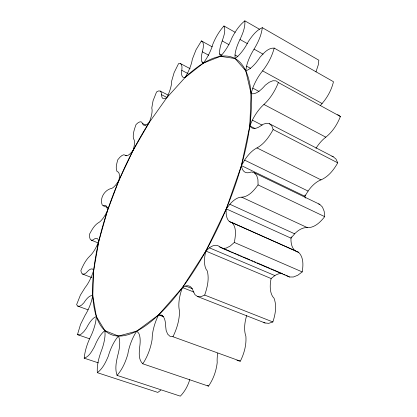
<?xml version="1.0" encoding="UTF-8"?>
<svg xmlns="http://www.w3.org/2000/svg" width="417" height="417" viewBox="0 0 417 417"><rect width="100%" height="100%" fill="white"/><g stroke="black" fill="none" stroke-linecap="round" stroke-linejoin="round"><path stroke-width="0.63" d="M246.723 315.419A26.047 13.417 -69.6 0 0 245.874 336.175C246.546 344.833 244.216 353.449 240.348 361.148L172.956 336.733L169.938 336.264L167.618 334.095L166.138 330.4L165.575 325.469A26.094 10.519 -70.5 0 0 161.4 315.148L158.627 314.866L182.443 287.548L205.852 251.05L226.269 208.881L241.412 165.601L249.814 125.877L251.076 93.486L252.91 87.69A26.089 10.514 -61.5 0 1 262.595 70.869C267.907 64.129 271.993 56.399 274.198 48.091L333.47 81.711C331.588 89.806 327.512 97.27 322.08 103.525A25.103 12.072 -60.3 0 0 320.501 105.365M315.971 148.353A25.838 13.063 -61.5 0 1 325.818 137.177C332.521 131.829 337.301 124.438 340.397 116.505L278.374 82.576L276.038 80.846L272.916 80.742L269.241 82.243L265.264 85.209A25.546 10.003 -61.3 0 1 251.076 93.486L245.754 70.76L235.042 58.505L220.431 56.342L203.371 63.139L185.153 77.426L183.308 77.374A20.365 6.443 -62.8 0 1 181.802 70.343L182.015 67.022L181.515 64.703L180.347 63.525L178.601 63.556L174.124 72.6L171.658 81.08A19.218 5.869 -64 0 1 166.831 97.677L149.25 122.452L133.091 150.407L118.939 180.358L107.315 211.127L98.735 241.532L93.71 270.268L92.767 295.862L91.531 300.819A20.37 6.448 -69.2 0 1 85.141 315.184L80.538 324.4L77.473 334.627L89.676 338.828M172.956 336.733C176.881 328.742 179.545 319.995 179.518 311.03A27.126 11.733 -68.8 0 1 182.443 287.548L185.925 285.932A26.896 11.415 -69.6 0 1 193.222 291.191L194.958 294.657L197.559 296.55L200.879 296.706L204.69 295.069C207.327 287.37 209.407 278.942 207.254 270.868A27.449 12.176 -67 0 1 205.852 251.05L209.73 247.583A27.381 12.051 -68 0 1 219.665 246.874L222.501 248.386L289.481 276.992L293.412 276.992L297.759 275.267L302.21 271.91C303.284 265.29 303.769 257.263 298.489 252.228A26.334 13.912 -64.7 0 1 290.977 238.143L226.269 208.881L230.142 203.903A27.543 12.286 -66 0 1 241.771 197.205C249.064 196.662 253.979 190.303 258.081 184.924L257.92 179.508L256.648 175.38L254.375 172.81L251.284 171.94A27.126 11.728 -63.2 0 1 241.412 165.601L244.878 159.69A27.381 12.051 -64 0 1 256.981 147.92C264.321 143.881 269.2 136.719 273.161 129.551L271.801 125.851L269.445 123.724L266.281 123.265L262.543 124.48A26.479 10.951 -61.9 0 1 249.814 125.877L252.561 119.705A26.891 11.41 -62.4 0 1 263.93 104.474C270.435 98.469 275.095 90.744 278.374 82.576M98.292 362.847L84.198 358.167C84.901 350.859 87.169 343.785 90.353 337.197A21.403 7.016 -69.9 0 0 95.764 321.387L96.39 316.623L92.767 295.867A20.871 6.719 -69.5 0 0 83.906 302.794L81.539 305.155L79.444 306.281L77.765 306.114L76.603 304.686L80.398 295.116L85.131 287.532A19.536 6.02 -68.4 0 0 92.006 275.152L93.71 270.273A19.943 6.229 -68.8 0 0 86.309 272.812L84.26 274.068L82.602 274.089L81.445 272.895L80.867 270.581C83.072 265.389 85.621 260.156 89.723 256.184A18.927 5.723 -67.6 0 0 96.687 246.134L98.73 241.537A19.224 5.869 -68 0 0 93.043 239.994L91.375 240.202L90.197 239.222L89.582 237.148L89.556 234.125C91.834 229.944 94.159 225.383 98.318 222.782A18.556 5.551 -66.8 0 0 105.042 215.276L107.315 211.132A18.739 5.64 -67.2 0 0 103.505 205.852L102.274 205.075C99.564 198.716 104.099 190.819 110.338 188.719A18.437 5.494 -66 0 0 116.541 183.913L118.939 180.363A18.494 5.525 -66.4 0 0 117.135 171.684C115.181 167.994 116.843 163.646 117.703 159.873L119.987 157.162L122.098 155.411L123.891 154.749L126.419 155.77M222.501 248.386L226.05 248.146L230.085 246.134L234.318 242.454C235.496 235.986 236.924 228.099 232.175 222.688A27.449 12.176 -65 0 1 226.269 208.881M315.971 71.865L318.26 64.948L318.849 60.22L262.309 27.663C261.407 35.382 258.05 42.55 254.057 49.133A25.03 9.523 -61.1 0 0 246.624 65.818L245.749 70.754A24.41 9.028 -61.1 0 0 260.046 57.186C263.779 53.105 268.11 47.778 274.198 48.091M305.108 195L304.89 196.277A26.047 13.417 -62.4 0 0 305.395 198.101M235.219 32.328L223.955 25.984C219.17 31.27 215.563 37.525 212.868 44.103A20.866 6.719 -62.5 0 1 203.371 63.139L201.979 61.888A21.397 7.011 -62.1 0 1 202.37 51.823L203.256 47.647L203.381 44.306L202.751 42.018L201.406 40.929L196.032 49.821L192.331 59.204A19.938 6.229 -63.2 0 1 185.153 77.426L166.826 97.687L164.673 98.709A19.531 6.015 -63.6 0 1 161.577 94.753L161.197 92.355L160.17 91.057L158.585 90.927L156.557 91.954L153.055 100.763L151.772 108.06A18.734 5.64 -64.8 0 1 149.25 122.442A151.319 54.908 -66 0 0 109.369 333.741A151.319 54.908 -66 0 0 240.218 169.677A151.319 54.908 -66 0 0 185.148 77.442M197.559 296.55L265.014 322.982L268.725 323.337L272.864 321.955C275.371 314.376 276.924 305.922 274.052 298.223A26.339 13.912 -67.3 0 1 271.118 278.535L205.852 251.05M189.798 379.553C187.942 385.694 184.84 391.547 180.321 396.15L117.057 375.368C114.764 368.847 116.228 361.789 117.797 355.279A23.826 8.575 -70.8 0 0 119.491 339.375L118.506 336.066L104.938 330.671L96.39 316.623A21.971 7.355 -70.1 0 0 86.439 328.137L83.869 331.63L81.404 333.96L79.225 334.976L77.473 334.627M259.483 29.242L244.852 20.85C239.29 25.291 235.339 31.358 232.055 37.593A21.965 7.355 -61.9 0 1 220.431 56.342L219.65 53.819A22.57 7.72 -61.6 0 1 222.219 40.929C223.71 36.216 226.024 30.863 223.955 25.984M291.384 236.908L290.977 238.143L294.949 233.484A26.427 14.032 -66 0 1 307.428 227.661C314.814 227.812 320.428 222.011 324.707 216.652L324.165 211.273L322.477 207.093L319.782 204.377L254.375 172.81M262.309 27.663C256.147 30.384 252.045 36.071 248.37 41.481A23.18 8.131 -61.4 0 1 235.042 58.505L235.026 54.716A23.821 8.569 -61.2 0 1 239.999 39.485C242.684 33.662 245.389 27.407 244.852 20.85M217.778 353.199A25.463 12.557 -71.1 0 0 217.21 362.561C216.251 370.979 213.363 379.189 208.479 386.142L142.807 363.801C147.634 356.446 150.719 348.044 152.137 339.381A26.485 10.951 -70.1 0 1 158.622 314.871L163.511 316.685M269.445 123.724L333.225 156.766L335.982 159.065L337.734 162.844C333.782 169.818 328.56 176.61 321.007 179.868A26.281 13.771 -63.5 0 0 308.351 190.663L304.89 196.277L241.412 165.601M117.057 375.368C122.374 369.399 125.553 361.899 127.805 354.314A25.552 10.003 -70.7 0 1 136.734 331.124L158.622 314.871M149.244 122.447L146.904 124.443A18.927 5.723 -64.4 0 1 142.51 123.505L141.603 122.056L140.154 121.754L138.262 122.598L136.062 124.516C134.451 129.03 132.653 133.821 133.404 138.689A18.489 5.525 -65.6 0 1 133.091 150.407L130.672 153.248A18.556 5.551 -65.2 0 1 125.246 155.233M160.816 390.208L157.814 392.413L97.333 372.678C102.77 368.638 105.699 362.258 108.295 356.196A24.415 9.033 -70.9 0 1 118.506 336.066L136.734 331.124L138.637 333.1A25.036 9.534 -70.9 0 1 139.69 347.022C139.184 352.61 138.22 359.59 142.807 363.801M271.118 278.535L275.199 275.366A26.281 13.777 -68.5 0 1 282.424 273.557M84.198 358.167C89.379 356.525 91.896 351.067 94.461 346.715A23.185 8.131 -70.6 0 1 104.938 330.665L105.058 334.903A22.575 7.725 -70.4 0 1 101.195 351.333C98.699 358.146 96.817 365.365 97.333 372.678M236.939 360.512L240.348 361.148M331.948 156.511L333.225 156.766M318.619 204.017L319.782 204.377M77.765 306.114L88.076 309.831M161.202 315.127L162.416 315.58M82.602 274.089L91.714 277.545M182.443 287.548L193.889 292.051M185.674 286.046L192.326 288.679M204.69 295.069L272.864 321.955M91.375 240.202L97.964 242.84M103.505 205.852L107.675 207.609M209.449 247.834L274.902 275.595M219.665 246.874L230.361 251.446M231.55 251.957L233.332 252.718M234.521 253.223L236.303 253.984M237.492 254.495L239.275 255.256M240.463 255.762L242.246 256.528M243.434 257.034L249.971 259.827M251.159 260.333L252.942 261.094M254.13 261.605L255.913 262.366M257.101 262.872L269.58 268.209M270.769 268.715L282.064 273.542M283.847 274.303L285.035 274.808M234.318 242.454L302.21 271.91M232.175 222.688L298.489 252.228M229.272 221.401L295.173 250.753M229.861 204.262L294.663 233.822M241.771 197.205L307.428 227.661M258.081 184.924L324.707 216.652M142.51 123.505L146.033 125.194M244.628 160.118L308.1 191.069M256.981 147.92L321.007 179.868M161.577 94.753L166.79 97.37M160.17 91.057L168.291 95.149M249.814 125.871L255.006 128.525M252.363 120.148L262.157 125.194M286.224 275.319L289.481 276.992M273.161 129.551L337.734 162.844M181.802 70.343L188.14 73.658M180.347 63.525L190.116 68.669M263.93 104.474L325.818 137.177M252.78 88.107L259.072 91.474M202.078 61.977L203.798 62.899M202.37 51.823L208.662 55.221M219.702 54.001L221.969 55.237M201.406 40.929L212.206 46.834M246.562 66.173L250.539 68.341M262.595 70.869L322.08 103.525M235.026 54.987L237.872 56.545M222.219 40.929L229.011 44.692M254.057 49.133L263.096 54.184M239.999 39.485L247.328 43.597M263.82 322.179L265.014 322.982M337.692 114.586L340.397 116.505M207.666 385.344L208.479 386.142"/></g></svg>
